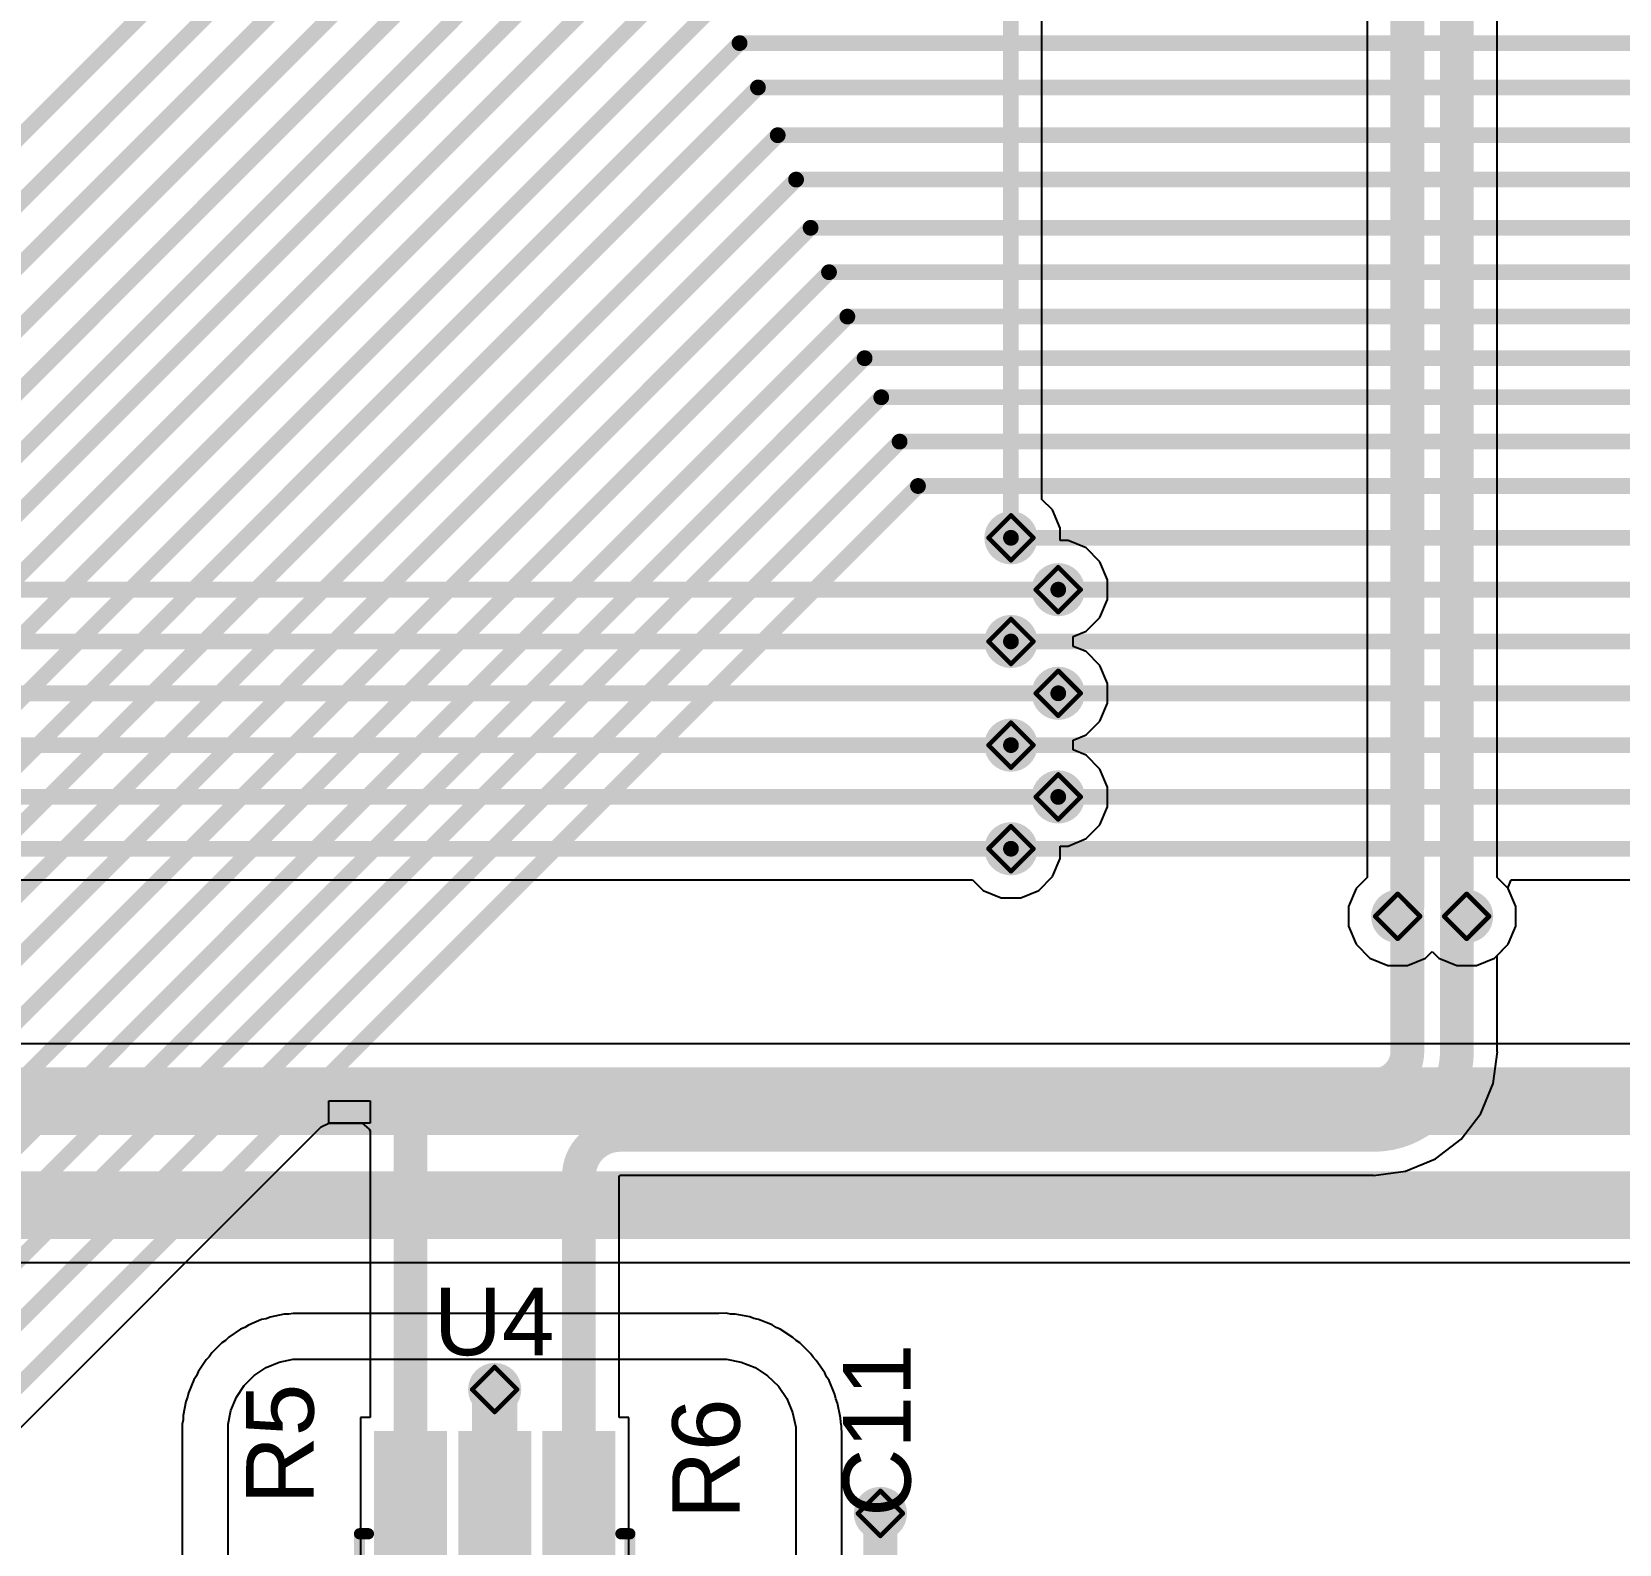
# Model space of a CAD drawing. Header units: inches. Extents: x -14 to 270, y -5 to 115.
# Drawn here: x 53.55 to 71.45, y 6.89 to 23.94 of the extents above; entities that cross this region are included whole.
import ezdxf

# ---------------------------------------------------------------- set-up
doc = ezdxf.new("R2010")
doc.units = ezdxf.units.IN
for name, color, linetype in [('Bottom Layer', 5, 'Continuous'), ('Drill Drawing', 1, 'Continuous'), ('Top Layer', 1, 'Continuous'), ('Top Overlay', 2, 'Continuous'), ('Top Paste', 8, 'Continuous'), ('Top Solder', 216, 'Continuous'), ('Via Holes', 16, 'Continuous')]:
    doc.layers.add(name, color=color, linetype=linetype)
doc.styles.add('Arial', font='', dxfattribs={"height": 0.2})
doc.styles.get('Arial').set_extended_font_data('Arial')

# ---------------------------------------------------------------- blocks, each defined once
blk = doc.blocks.new('SOT_23_6_49')
at = {"layer": 'Top Layer'}
for points in [[(-1.91999743, 1.26000002), (-0.69999733, 1.26000002), (-0.69999733, 0.64000126), (-1.91999743, 0.64000126)], [(0.70000241, 1.26000002), (1.92000251, 1.26000002), (1.92000251, 0.64000126), (0.70000241, 0.64000126)], [(-1.91999743, 0.30999938), (-0.69999733, 0.30999938), (-0.69999733, -0.30999938), (-1.91999743, -0.30999938)], [(0.70000495, 0.30999938), (1.92000505, 0.30999938), (1.92000505, -0.30999938), (0.70000495, -0.30999938)], [(-1.91999743, -0.64000126), (-0.69999733, -0.64000126), (-0.69999733, -1.26000002), (-1.91999743, -1.26000002)], [(0.70000241, -0.64000126), (1.92000251, -0.64000126), (1.92000251, -1.26000002), (0.70000241, -1.26000002)]]:
    blk.add_hatch(color=1, dxfattribs=at).paths.add_polyline_path(points)
at = {"layer": 'Top Paste'}
for points in [[(-1.91999743, 1.26000002), (-0.69999733, 1.26000002), (-0.69999733, 0.64000126), (-1.91999743, 0.64000126)], [(0.70000241, 1.26000002), (1.92000251, 1.26000002), (1.92000251, 0.64000126), (0.70000241, 0.64000126)], [(-1.91999743, 0.30999938), (-0.69999733, 0.30999938), (-0.69999733, -0.30999938), (-1.91999743, -0.30999938)], [(0.70000495, 0.30999938), (1.92000505, 0.30999938), (1.92000505, -0.30999938), (0.70000495, -0.30999938)], [(-1.91999743, -0.64000126), (-0.69999733, -0.64000126), (-0.69999733, -1.26000002), (-1.91999743, -1.26000002)], [(0.70000241, -0.64000126), (1.92000251, -0.64000126), (1.92000251, -1.26000002), (0.70000241, -1.26000002)]]:
    blk.add_hatch(color=8, dxfattribs=at).paths.add_polyline_path(points)
at = {"layer": 'Top Solder'}
for points in [[(-2.02159743, 1.36160002), (-0.59839733, 1.36160002), (-0.59839733, 0.53840126), (-2.02159743, 0.53840126)], [(0.5984024099999999, 1.36160002), (2.02160251, 1.36160002), (2.02160251, 0.53840126), (0.5984024099999999, 0.53840126)], [(-2.02159743, 0.41159938), (-0.59839733, 0.41159938), (-0.59839733, -0.41159938), (-2.02159743, -0.41159938)], [(0.5984049499999999, 0.41159938), (2.02160505, 0.41159938), (2.02160505, -0.41159938), (0.5984049499999999, -0.41159938)], [(-2.02159743, -0.53840126), (-0.59839733, -0.53840126), (-0.59839733, -1.36160002), (-2.02159743, -1.36160002)], [(0.5984024099999999, -0.53840126), (2.02160251, -0.53840126), (2.02160251, -1.36160002), (0.5984024099999999, -1.36160002)]]:
    blk.add_hatch(color=216, dxfattribs=at).paths.add_polyline_path(points)
at = {"layer": 'Top Overlay'}
for points in [[(-0.88899746, 1.524, 0.127, 0.127, 0), (-0.889, 1.4240002, 0.127, 0.127, 0)], [(-0.88899746, 1.524, 0.127, 0.127, 0), (0.8636, 1.524, 0.127, 0.127, 0)], [(0.8636, 1.524, 0.127, 0.127, 0), (0.8636, 1.4240002, 0.127, 0.127, 0)], [(-2.1844, 1.0922, 0.127, 0.127, 0), (-2.0574, 0.9652, 0.127, 0.127, 0)], [(-2.1844, 1.0922, 0.127, 0.127, 0), (-2.1844, 0.8382, 0.127, 0.127, 0)], [(-2.0574, 0.9652, 0.127, 0.127, 0), (-2.1844, 0.8382, 0.127, 0.127, 0)], [(-0.889, -1.4240002, 0.127, 0.127, 0), (-0.88899746, -1.524, 0.127, 0.127, 0)], [(0.8636, -1.4240002, 0.127, 0.127, 0), (0.8636, -1.524, 0.127, 0.127, 0)], [(-0.88899746, -1.524, 0.127, 0.127, 0), (0.8636, -1.524, 0.127, 0.127, 0)]]:
    blk.add_lwpolyline(points, format="xyseb", dxfattribs=at)
for points in [[(-0.9207499999999998, 1.4240002, 0.0635, 0.0635, 1), (-0.85725, 1.4240002, 0.0635, 0.0635, 1)], [(-0.92074746, 1.524, 0.0635, 0.0635, 1), (-0.85724746, 1.524, 0.0635, 0.0635, 1)], [(-0.92074746, 1.524, 0.0635, 0.0635, 1), (-0.85724746, 1.524, 0.0635, 0.0635, 1)], [(0.83185, 1.524, 0.0635, 0.0635, 1), (0.8953499999999999, 1.524, 0.0635, 0.0635, 1)], [(0.83185, 1.524, 0.0635, 0.0635, 1), (0.8953499999999999, 1.524, 0.0635, 0.0635, 1)], [(0.83185, 1.4240002, 0.0635, 0.0635, 1), (0.8953499999999999, 1.4240002, 0.0635, 0.0635, 1)], [(-2.21615, 1.0922, 0.0635, 0.0635, 1), (-2.15265, 1.0922, 0.0635, 0.0635, 1)], [(-2.21615, 1.0922, 0.0635, 0.0635, 1), (-2.15265, 1.0922, 0.0635, 0.0635, 1)], [(-2.21615, 0.8382, 0.0635, 0.0635, 1), (-2.15265, 0.8382, 0.0635, 0.0635, 1)], [(-2.21615, 0.8382, 0.0635, 0.0635, 1), (-2.15265, 0.8382, 0.0635, 0.0635, 1)], [(-2.08915, 0.9652, 0.0635, 0.0635, 1), (-2.02565, 0.9652, 0.0635, 0.0635, 1)], [(-2.08915, 0.9652, 0.0635, 0.0635, 1), (-2.02565, 0.9652, 0.0635, 0.0635, 1)], [(-0.9207499999999998, -1.4240002, 0.0635, 0.0635, 1), (-0.85725, -1.4240002, 0.0635, 0.0635, 1)], [(0.83185, -1.4240002, 0.0635, 0.0635, 1), (0.8953499999999999, -1.4240002, 0.0635, 0.0635, 1)], [(-0.92074746, -1.524, 0.0635, 0.0635, 1), (-0.85724746, -1.524, 0.0635, 0.0635, 1)], [(-0.92074746, -1.524, 0.0635, 0.0635, 1), (-0.85724746, -1.524, 0.0635, 0.0635, 1)], [(0.83185, -1.524, 0.0635, 0.0635, 1), (0.8953499999999999, -1.524, 0.0635, 0.0635, 1)], [(0.83185, -1.524, 0.0635, 0.0635, 1), (0.8953499999999999, -1.524, 0.0635, 0.0635, 1)]]:
    blk.add_lwpolyline(points, format="xyseb", close=True, dxfattribs=at)

msp = doc.modelspace()

# ---------------------------------------------------------------- hatches: boundary and pattern name
at = {"layer": 'Bottom Layer'}
h = msp.add_hatch(color=5, dxfattribs=at)
edge = h.paths.add_edge_path()
edge.add_arc((64.5922, 18.2372), 0.2999994, 0, 360)
h = msp.add_hatch(color=5, dxfattribs=at)
edge = h.paths.add_edge_path()
edge.add_arc((65.12559999999999, 17.653), 0.2999994, 0, 360)
h = msp.add_hatch(color=5, dxfattribs=at)
edge = h.paths.add_edge_path()
edge.add_arc((64.5922, 17.0688), 0.2999994, 0, 360)
h = msp.add_hatch(color=5, dxfattribs=at)
edge = h.paths.add_edge_path()
edge.add_arc((65.12559999999999, 16.4846), 0.2999994, 0, 360)
h = msp.add_hatch(color=5, dxfattribs=at)
edge = h.paths.add_edge_path()
edge.add_arc((64.5922, 15.9004), 0.2999994, 0, 360)
h = msp.add_hatch(color=5, dxfattribs=at)
edge = h.paths.add_edge_path()
edge.add_arc((65.12559999999999, 15.3162), 0.2999994, 0, 360)
h = msp.add_hatch(color=5, dxfattribs=at)
edge = h.paths.add_edge_path()
edge.add_arc((64.5922, 14.732), 0.2999994, 0, 360)
h = msp.add_hatch(color=5, dxfattribs=at)
edge = h.paths.add_edge_path()
edge.add_arc((68.95310314, 13.97), 0.2999994, 0, 360)
h = msp.add_hatch(color=5, dxfattribs=at)
edge = h.paths.add_edge_path()
edge.add_arc((69.73090194, 13.97), 0.2999994, 0, 360)
h = msp.add_hatch(color=5, dxfattribs=at)
edge = h.paths.add_edge_path()
edge.add_arc((58.7703295, 8.636000000000001), 0.2999994, 0, 360)
h = msp.add_hatch(color=5, dxfattribs=at)
edge = h.paths.add_edge_path()
edge.add_arc((63.11999568, 7.238999999999999), 0.2999994, 0, 360)
at = {"layer": 'Top Layer'}
h = msp.add_hatch(color=1, dxfattribs=at)
edge = h.paths.add_edge_path()
edge.add_arc((64.5922, 18.2372), 0.2999994, 0, 360)
h = msp.add_hatch(color=1, dxfattribs=at)
edge = h.paths.add_edge_path()
edge.add_arc((65.12559999999999, 17.653), 0.2999994, 0, 360)
h = msp.add_hatch(color=1, dxfattribs=at)
edge = h.paths.add_edge_path()
edge.add_arc((64.5922, 17.0688), 0.2999994, 0, 360)
h = msp.add_hatch(color=1, dxfattribs=at)
edge = h.paths.add_edge_path()
edge.add_arc((65.12559999999999, 16.4846), 0.2999994, 0, 360)
h = msp.add_hatch(color=1, dxfattribs=at)
edge = h.paths.add_edge_path()
edge.add_arc((64.5922, 15.9004), 0.2999994, 0, 360)
h = msp.add_hatch(color=1, dxfattribs=at)
edge = h.paths.add_edge_path()
edge.add_arc((65.12559999999999, 15.3162), 0.2999994, 0, 360)
h = msp.add_hatch(color=1, dxfattribs=at)
edge = h.paths.add_edge_path()
edge.add_arc((64.5922, 14.732), 0.2999994, 0, 360)
h = msp.add_hatch(color=1, dxfattribs=at)
edge = h.paths.add_edge_path()
edge.add_arc((68.95310314, 13.97), 0.2999994, 0, 360)
h = msp.add_hatch(color=1, dxfattribs=at)
edge = h.paths.add_edge_path()
edge.add_arc((69.73090194, 13.97), 0.2999994, 0, 360)
h = msp.add_hatch(color=1, dxfattribs=at)
edge = h.paths.add_edge_path()
edge.add_arc((58.7703295, 8.636000000000001), 0.2999994, 0, 360)
h = msp.add_hatch(color=1, dxfattribs=at)
edge = h.paths.add_edge_path()
edge.add_arc((63.11999568, 7.238999999999999), 0.2999994, 0, 360)
at = {"layer": 'Via Holes'}
h = msp.add_hatch(color=7, dxfattribs=at)
edge = h.paths.add_edge_path()
edge.add_arc((64.5922, 18.2372), 0.1499997, 0, 360)
h = msp.add_hatch(color=7, dxfattribs=at)
edge = h.paths.add_edge_path()
edge.add_arc((65.12559999999999, 17.653), 0.1499997, 0, 360)
h = msp.add_hatch(color=7, dxfattribs=at)
edge = h.paths.add_edge_path()
edge.add_arc((64.5922, 17.0688), 0.1499997, 0, 360)
h = msp.add_hatch(color=7, dxfattribs=at)
edge = h.paths.add_edge_path()
edge.add_arc((65.12559999999999, 16.4846), 0.1499997, 0, 360)
h = msp.add_hatch(color=7, dxfattribs=at)
edge = h.paths.add_edge_path()
edge.add_arc((64.5922, 15.9004), 0.1499997, 0, 360)
h = msp.add_hatch(color=7, dxfattribs=at)
edge = h.paths.add_edge_path()
edge.add_arc((65.12559999999999, 15.3162), 0.1499997, 0, 360)
h = msp.add_hatch(color=7, dxfattribs=at)
edge = h.paths.add_edge_path()
edge.add_arc((64.5922, 14.732), 0.1499997, 0, 360)
h = msp.add_hatch(color=7, dxfattribs=at)
edge = h.paths.add_edge_path()
edge.add_arc((68.95310314, 13.97), 0.1499997, 0, 360)
h = msp.add_hatch(color=7, dxfattribs=at)
edge = h.paths.add_edge_path()
edge.add_arc((69.73090194, 13.97), 0.1499997, 0, 360)
h = msp.add_hatch(color=7, dxfattribs=at)
edge = h.paths.add_edge_path()
edge.add_arc((58.7703295, 8.636000000000001), 0.1499997, 0, 360)
h = msp.add_hatch(color=7, dxfattribs=at)
edge = h.paths.add_edge_path()
edge.add_arc((63.11999568, 7.238999999999999), 0.1499997, 0, 360)

# ---------------------------------------------------------------- linework, layer by layer
at = {"layer": 'Bottom Layer'}
for p, q in [((64.9418183, 18.67105486), (64.9418183, 33.11481566)), ((68.60939542, 29.48143456), (68.60939542, 14.40976544)), ((70.07460966, 14.40976544), (70.07460966, 29.48143456)), ((65.0618587, 18.55101446), (64.9418183, 18.67105486)), ((65.1461994, 18.3473979), (65.0618587, 18.55101446)), ((65.1461994, 18.2069994), (65.1461994, 18.3473979)), ((65.2357979, 18.2069994), (65.1461994, 18.2069994)), ((65.43941446, 18.1226587), (65.2357979, 18.2069994)), ((65.5952587, 17.96681446), (65.43941446, 18.1226587)), ((65.6795994, 17.7631979), (65.5952587, 17.96681446)), ((65.6795994, 17.5428021), (65.6795994, 17.7631979)), ((65.5952587, 17.33918554), (65.6795994, 17.5428021)), ((65.43941446, 17.1833413), (65.5952587, 17.33918554)), ((65.29563522, 17.12378592), (65.43941446, 17.1833413)), ((65.29563522, 17.01381408), (65.29563522, 17.12378592)), ((65.43941446, 16.9542587), (65.29563522, 17.01381408)), ((65.5952587, 16.79841446), (65.43941446, 16.9542587)), ((65.6795994, 16.5947979), (65.5952587, 16.79841446)), ((65.6795994, 16.3744021), (65.6795994, 16.5947979)), ((65.5952587, 16.17078554), (65.6795994, 16.3744021)), ((65.43941446, 16.0149413), (65.5952587, 16.17078554)), ((65.29563522, 15.95538592), (65.43941446, 16.0149413)), ((65.29563522, 15.84541408), (65.29563522, 15.95538592)), ((65.43941446, 15.7858587), (65.29563522, 15.84541408)), ((65.5952587, 15.63001446), (65.43941446, 15.7858587)), ((65.6795994, 15.4263979), (65.5952587, 15.63001446)), ((65.6795994, 15.2060021), (65.6795994, 15.4263979)), ((65.5952587, 15.00238554), (65.6795994, 15.2060021)), ((65.43941446, 14.8465413), (65.5952587, 15.00238554)), ((65.1461994, 14.6218021), (65.1461994, 14.7622006)), ((65.1461994, 14.7622006), (65.2357979, 14.7622006)), ((65.2357979, 14.7622006), (65.43941446, 14.8465413)), ((65.0618587, 14.41818554), (65.1461994, 14.6218021)), ((42.97472736, 14.3823817), (64.15834514, 14.3823817)), ((64.15834514, 14.3823817), (64.27838554, 14.2623413)), ((64.90601446000001, 14.2623413), (65.0618587, 14.41818554)), ((68.60939542, 14.40976544), (68.48344443999999, 14.28381446)), ((70.20056063999999, 14.28381446), (70.07460966, 14.40976544)), ((64.27838554, 14.2623413), (64.48200209999999, 14.1780006)), ((64.48200209999999, 14.1780006), (64.7023979, 14.1780006)), ((64.7023979, 14.1780006), (64.90601446000001, 14.2623413)), ((68.48344443999999, 14.28381446), (68.39910374, 14.0801979)), ((70.28490133999999, 14.0801979), (70.20056063999999, 14.28381446)), ((68.39910374, 14.0801979), (68.39910374, 13.8598021)), ((70.28490133999999, 13.8598021), (70.28490133999999, 14.0801979)), ((68.39910374, 13.8598021), (68.48344443999999, 13.65618554)), ((70.20056063999999, 13.65618554), (70.28490133999999, 13.8598021)), ((68.48344443999999, 13.65618554), (68.63928867999999, 13.5003413)), ((70.0447164, 13.5003413), (70.20056063999999, 13.65618554)), ((68.63928867999999, 13.5003413), (68.84290524, 13.4160006)), ((69.06330104, 13.4160006), (69.26691759999999, 13.5003413)), ((69.26691759999999, 13.5003413), (69.34200254, 13.57542624)), ((69.34200254, 13.57542624), (69.41708747999999, 13.5003413)), ((69.41708747999999, 13.5003413), (69.62070403999999, 13.4160006)), ((69.84109984, 13.4160006), (70.0447164, 13.5003413)), ((68.84290524, 13.4160006), (69.06330104, 13.4160006)), ((69.62070403999999, 13.4160006), (69.84109984, 13.4160006)), ((85.69040774, 12.5333252), (42.73206084, 12.5333252)), ((44.93636428, 10.06655848), (84.24071289999999, 10.06655848)), ((56.49772545999999, 9.49427616), (56.44769253999999, 9.48432444)), ((56.57776593999999, 9.49427616), (56.49772545999999, 9.49427616)), ((56.57777863999999, 9.4942787), (56.57776593999999, 9.49427616)), ((61.2982518, 9.49427362), (56.57777863999999, 9.4942787)), ((61.38003726, 9.495073719999999), (61.2982518, 9.49427362)), ((61.43016669999999, 9.485612219999998), (61.38003726, 9.495073719999999)), ((55.90502916, 9.314482259999998), (55.77190776, 9.225534)), ((55.95215378, 9.334002159999999), (55.90502916, 9.314482259999998)), ((55.99456924, 9.36234348), (55.95215378, 9.334002159999999)), ((56.1424836, 9.42361336), (55.99456924, 9.36234348)), ((56.19251652, 9.43356508), (56.1424836, 9.42361336)), ((56.2396513, 9.453090060000001), (56.19251652, 9.43356508)), ((56.39667663999999, 9.48432444), (56.2396513, 9.453090060000001)), ((56.44769253999999, 9.48432444), (56.39667663999999, 9.48432444)), ((61.48117498, 9.48611006), (61.43016669999999, 9.485612219999998)), ((61.64700903999999, 9.4548071), (61.48117498, 9.48611006)), ((61.69432923999999, 9.43574694), (61.64700903999999, 9.4548071)), ((61.74446122000001, 9.426282899999999), (61.69432923999999, 9.43574694)), ((61.90100142, 9.3632274), (61.74446122000001, 9.426282899999999)), ((61.94369628, 9.3353001), (61.90100142, 9.3632274)), ((61.99101393999999, 9.31623994), (61.94369628, 9.3353001)), ((62.13224556, 9.22385506), (61.99101393999999, 9.31623994)), ((55.69341668000001, 9.161117059999999), (55.58020887999999, 9.0479118)), ((55.73583214, 9.18945838), (55.69341668000001, 9.161117059999999)), ((55.77190776, 9.225534), (55.73583214, 9.18945838)), ((62.16866407999999, 9.18814012), (62.13224556, 9.22385506)), ((62.2113564, 9.16021536), (62.16866407999999, 9.18814012)), ((62.33184892, 9.042054559999999), (62.2113564, 9.16021536)), ((55.51579448, 8.96942072), (55.42684621999999, 8.83629932)), ((55.55186501999999, 9.0054938), (55.51579448, 8.96942072)), ((55.58020887999999, 9.0479118), (55.55186501999999, 9.0054938)), ((56.34070012, 8.94509006), (56.49772545999999, 8.976324439999999)), ((56.49772545999999, 8.976324439999999), (56.57777863999999, 8.976324439999999)), ((56.57777863999999, 8.976324439999999), (56.57777863999999, 8.97632698)), ((56.57777863999999, 8.97632698), (61.30072321999999, 8.9763219)), ((61.30072321999999, 8.9763219), (61.38510202, 8.9771474)), ((61.38510202, 8.9771474), (61.55093607999999, 8.945844439999998)), ((62.36059917999999, 8.99992358), (62.33184892, 9.042054559999999)), ((62.39703294, 8.96419594), (62.36059917999999, 8.99992358)), ((62.49215848, 8.8247982), (62.39703294, 8.96419594)), ((55.40732632, 8.7891747), (55.37898499999999, 8.74675924)), ((55.42684621999999, 8.83629932), (55.40732632, 8.7891747)), ((55.94645656, 8.681664119999999), (56.05966436, 8.794871919999999)), ((56.05966436, 8.794871919999999), (56.19278575999999, 8.883820179999999)), ((56.19278575999999, 8.883820179999999), (56.34070012, 8.94509006)), ((61.55093607999999, 8.945844439999998), (61.70747627999999, 8.88278894)), ((61.70747627999999, 8.88278894), (61.84870789999999, 8.79040406)), ((61.84870789999999, 8.79040406), (61.96920296, 8.672243259999998)), ((62.51214066, 8.777856459999999), (62.49215848, 8.8247982)), ((62.54089346, 8.73572294), (62.51214066, 8.777856459999999)), ((55.31771512, 8.59884488), (55.30776085999999, 8.5488018)), ((55.37898499999999, 8.74675924), (55.31771512, 8.59884488)), ((55.85750829999999, 8.548542719999999), (55.94645656, 8.681664119999999)), ((61.96920296, 8.672243259999998), (62.0643285, 8.532845519999999)), ((62.60699696, 8.58044004), (62.54089346, 8.73572294)), ((55.28823842, 8.50166702), (55.25700658, 8.34464168)), ((55.30776085999999, 8.5488018), (55.28823842, 8.50166702)), ((55.79623842, 8.40062836), (55.85750829999999, 8.548542719999999)), ((62.0643285, 8.532845519999999), (62.13043199999999, 8.37756516)), ((62.61743635999999, 8.53051634), (62.60699696, 8.58044004)), ((62.63741853999999, 8.48357714), (62.61743635999999, 8.53051634)), ((62.67196, 8.318388239999999), (62.63741853999999, 8.48357714)), ((55.24705486, 8.243603019999998), (55.24705231999999, 5.18928096)), ((55.25700658, 8.29363848), (55.24705486, 8.243603019999998)), ((55.25700658, 8.34464168), (55.25700658, 8.29363848)), ((55.76500657999999, 8.243603019999998), (55.79623842, 8.40062836)), ((55.76500657999999, 8.16355238), (55.76500657999999, 8.243603019999998)), ((62.13043199999999, 8.37756516), (62.16497346, 8.21237626)), ((62.67246038, 8.26736726), (62.67196, 8.318388239999999)), ((62.68289977999999, 8.21742832), (62.67246038, 8.26736726)), ((55.76500403999999, 5.18928096), (55.76500657999999, 8.16355238)), ((62.16497346, 8.21237626), (62.16579641999999, 8.12799746)), ((62.16579641999999, 8.12799746), (62.16580149999999, 8.128)), ((62.16580149999999, 8.128), (62.16579896, 2.0120356)), ((62.68372274, 8.13304698), (62.68289977999999, 8.21742832)), ((62.68324776, 8.13053746), (62.68372274, 8.13304698)), ((62.68375322, 8.128), (62.68324776, 8.13053746)), ((62.68375068, 2.0120356), (62.68375322, 8.128))]:
    msp.add_line(p, q, dxfattribs=at)
for points in [[(64.5922, 18.2372, 0.1778, 0.1778, 0), (64.5922, 33.11481566, 0.1778, 0.1778, 0)], [(69.06260254, 14.0794994, 0.3809999999999999, 0.3809999999999999, 0), (69.06260254, 29.8117006, 0.3809999999999999, 0.3809999999999999, 0)], [(69.62140253999999, 14.0794994, 0.3809999999999999, 0.3809999999999999, 0), (69.62140253999999, 29.8117006, 0.3809999999999999, 0.3809999999999999, 0)], [(50.16560452, 17.653, 0.1778, 0.1778, 0), (65.12559999999999, 17.653, 0.1778, 0.1778, 0)], [(49.30681274, 17.0688, 0.1778, 0.1778, 0), (64.5922, 17.0688, 0.1778, 0.1778, 0)], [(45.91742658, 16.4846, 0.1778, 0.1778, 0), (65.12559999999999, 16.4846, 0.1778, 0.1778, 0)], [(45.17036432, 15.9004, 0.1778, 0.1778, 0), (64.5922, 15.9004, 0.1778, 0.1778, 0)], [(44.60428468, 15.3162, 0.1778, 0.1778, 0), (65.12559999999999, 15.3162, 0.1778, 0.1778, 0)], [(42.97472736, 14.732, 0.1778, 0.1778, 0), (64.5922, 14.732, 0.1778, 0.1778, 0)], [(42.73206084, 11.88588428, 0.7619999999999999, 0.7619999999999999, 0), (85.69040774, 11.88588428, 0.7619999999999999, 0.7619999999999999, 0)], [(44.9988559, 10.7139994, 0.7619999999999999, 0.7619999999999999, 0), (84.88815382, 10.7139994, 0.7619999999999999, 0.7619999999999999, 0)]]:
    msp.add_lwpolyline(points, format="xyseb", dxfattribs=at)
for points in [[(64.54775, 18.2372, 0.08889999999999999, 0.08889999999999999, 1), (64.63665, 18.2372, 0.08889999999999999, 0.08889999999999999, 1)], [(65.08115, 17.653, 0.08889999999999999, 0.08889999999999999, 1), (65.17004999999999, 17.653, 0.08889999999999999, 0.08889999999999999, 1)], [(64.54775, 17.0688, 0.08889999999999999, 0.08889999999999999, 1), (64.63665, 17.0688, 0.08889999999999999, 0.08889999999999999, 1)], [(65.08115, 16.4846, 0.08889999999999999, 0.08889999999999999, 1), (65.17004999999999, 16.4846, 0.08889999999999999, 0.08889999999999999, 1)], [(64.54775, 15.9004, 0.08889999999999999, 0.08889999999999999, 1), (64.63665, 15.9004, 0.08889999999999999, 0.08889999999999999, 1)], [(65.08115, 15.3162, 0.08889999999999999, 0.08889999999999999, 1), (65.17004999999999, 15.3162, 0.08889999999999999, 0.08889999999999999, 1)], [(64.54775, 14.732, 0.08889999999999999, 0.08889999999999999, 1), (64.63665, 14.732, 0.08889999999999999, 0.08889999999999999, 1)], [(68.96735254, 14.0794994, 0.1905, 0.1905, 1), (69.15785254, 14.0794994, 0.1905, 0.1905, 1)], [(69.52615253999998, 14.0794994, 0.1905, 0.1905, 1), (69.71665254, 14.0794994, 0.1905, 0.1905, 1)]]:
    msp.add_lwpolyline(points, format="xyseb", close=True, dxfattribs=at)
at = {"layer": 'Drill Drawing'}
for points in [[(64.3382, 18.2372, 0.0508, 0.0508, 0), (64.5922, 18.4912, 0.0508, 0.0508, 0)], [(64.5922, 18.4912, 0.0508, 0.0508, 0), (64.8462, 18.2372, 0.0508, 0.0508, 0)], [(64.3382, 18.2372, 0.0508, 0.0508, 0), (64.5922, 17.9832, 0.0508, 0.0508, 0)], [(64.5922, 17.9832, 0.0508, 0.0508, 0), (64.8462, 18.2372, 0.0508, 0.0508, 0)], [(64.87159999999999, 17.653, 0.0508, 0.0508, 0), (65.12559999999999, 17.907, 0.0508, 0.0508, 0)], [(65.12559999999999, 17.907, 0.0508, 0.0508, 0), (65.3796, 17.653, 0.0508, 0.0508, 0)], [(64.87159999999999, 17.653, 0.0508, 0.0508, 0), (65.12559999999999, 17.399, 0.0508, 0.0508, 0)], [(65.12559999999999, 17.399, 0.0508, 0.0508, 0), (65.3796, 17.653, 0.0508, 0.0508, 0)], [(64.3382, 17.0688, 0.0508, 0.0508, 0), (64.5922, 17.3228, 0.0508, 0.0508, 0)], [(64.5922, 17.3228, 0.0508, 0.0508, 0), (64.8462, 17.0688, 0.0508, 0.0508, 0)], [(64.3382, 17.0688, 0.0508, 0.0508, 0), (64.5922, 16.8148, 0.0508, 0.0508, 0)], [(64.5922, 16.8148, 0.0508, 0.0508, 0), (64.8462, 17.0688, 0.0508, 0.0508, 0)], [(64.87159999999999, 16.4846, 0.0508, 0.0508, 0), (65.12559999999999, 16.7386, 0.0508, 0.0508, 0)], [(65.12559999999999, 16.7386, 0.0508, 0.0508, 0), (65.3796, 16.4846, 0.0508, 0.0508, 0)], [(64.87159999999999, 16.4846, 0.0508, 0.0508, 0), (65.12559999999999, 16.2306, 0.0508, 0.0508, 0)], [(65.12559999999999, 16.2306, 0.0508, 0.0508, 0), (65.3796, 16.4846, 0.0508, 0.0508, 0)], [(64.3382, 15.9004, 0.0508, 0.0508, 0), (64.5922, 16.1544, 0.0508, 0.0508, 0)], [(64.5922, 16.1544, 0.0508, 0.0508, 0), (64.8462, 15.9004, 0.0508, 0.0508, 0)], [(64.3382, 15.9004, 0.0508, 0.0508, 0), (64.5922, 15.6464, 0.0508, 0.0508, 0)], [(64.5922, 15.6464, 0.0508, 0.0508, 0), (64.8462, 15.9004, 0.0508, 0.0508, 0)], [(64.87159999999999, 15.3162, 0.0508, 0.0508, 0), (65.12559999999999, 15.5702, 0.0508, 0.0508, 0)], [(65.12559999999999, 15.5702, 0.0508, 0.0508, 0), (65.3796, 15.3162, 0.0508, 0.0508, 0)], [(64.87159999999999, 15.3162, 0.0508, 0.0508, 0), (65.12559999999999, 15.0622, 0.0508, 0.0508, 0)], [(65.12559999999999, 15.0622, 0.0508, 0.0508, 0), (65.3796, 15.3162, 0.0508, 0.0508, 0)], [(64.3382, 14.732, 0.0508, 0.0508, 0), (64.5922, 14.986, 0.0508, 0.0508, 0)], [(64.5922, 14.986, 0.0508, 0.0508, 0), (64.8462, 14.732, 0.0508, 0.0508, 0)], [(64.3382, 14.732, 0.0508, 0.0508, 0), (64.5922, 14.478, 0.0508, 0.0508, 0)], [(64.5922, 14.478, 0.0508, 0.0508, 0), (64.8462, 14.732, 0.0508, 0.0508, 0)], [(68.69910313999999, 13.97, 0.0508, 0.0508, 0), (68.95310314, 14.224, 0.0508, 0.0508, 0)], [(68.95310314, 14.224, 0.0508, 0.0508, 0), (69.20710314, 13.97, 0.0508, 0.0508, 0)], [(69.47690194, 13.97, 0.0508, 0.0508, 0), (69.73090194, 14.224, 0.0508, 0.0508, 0)], [(69.73090194, 14.224, 0.0508, 0.0508, 0), (69.98490194, 13.97, 0.0508, 0.0508, 0)], [(68.69910313999999, 13.97, 0.0508, 0.0508, 0), (68.95310314, 13.716, 0.0508, 0.0508, 0)], [(68.95310314, 13.716, 0.0508, 0.0508, 0), (69.20710314, 13.97, 0.0508, 0.0508, 0)], [(69.47690194, 13.97, 0.0508, 0.0508, 0), (69.73090194, 13.716, 0.0508, 0.0508, 0)], [(69.73090194, 13.716, 0.0508, 0.0508, 0), (69.98490194, 13.97, 0.0508, 0.0508, 0)], [(58.5163295, 8.636000000000001, 0.0508, 0.0508, 0), (58.7703295, 8.889999999999999, 0.0508, 0.0508, 0)], [(58.7703295, 8.889999999999999, 0.0508, 0.0508, 0), (59.0243295, 8.636000000000001, 0.0508, 0.0508, 0)], [(58.5163295, 8.636000000000001, 0.0508, 0.0508, 0), (58.7703295, 8.382, 0.0508, 0.0508, 0)], [(58.7703295, 8.382, 0.0508, 0.0508, 0), (59.0243295, 8.636000000000001, 0.0508, 0.0508, 0)], [(62.86599567999999, 7.238999999999999, 0.0508, 0.0508, 0), (63.11999568, 7.492999999999999, 0.0508, 0.0508, 0)], [(63.11999568, 7.492999999999999, 0.0508, 0.0508, 0), (63.37399567999999, 7.238999999999999, 0.0508, 0.0508, 0)], [(62.86599567999999, 7.238999999999999, 0.0508, 0.0508, 0), (63.11999568, 6.985, 0.0508, 0.0508, 0)], [(63.11999568, 6.985, 0.0508, 0.0508, 0), (63.37399567999999, 7.238999999999999, 0.0508, 0.0508, 0)]]:
    msp.add_lwpolyline(points, format="xyseb", dxfattribs=at)
for points in [[(64.5795, 18.4912, 0.0254, 0.0254, 1), (64.60489999999999, 18.4912, 0.0254, 0.0254, 1)], [(64.5795, 18.4912, 0.0254, 0.0254, 1), (64.60489999999999, 18.4912, 0.0254, 0.0254, 1)], [(64.3255, 18.2372, 0.0254, 0.0254, 1), (64.3509, 18.2372, 0.0254, 0.0254, 1)], [(64.3255, 18.2372, 0.0254, 0.0254, 1), (64.3509, 18.2372, 0.0254, 0.0254, 1)], [(64.8335, 18.2372, 0.0254, 0.0254, 1), (64.8589, 18.2372, 0.0254, 0.0254, 1)], [(64.8335, 18.2372, 0.0254, 0.0254, 1), (64.8589, 18.2372, 0.0254, 0.0254, 1)], [(64.5795, 17.9832, 0.0254, 0.0254, 1), (64.60489999999999, 17.9832, 0.0254, 0.0254, 1)], [(64.5795, 17.9832, 0.0254, 0.0254, 1), (64.60489999999999, 17.9832, 0.0254, 0.0254, 1)], [(65.1129, 17.907, 0.0254, 0.0254, 1), (65.13829999999999, 17.907, 0.0254, 0.0254, 1)], [(65.1129, 17.907, 0.0254, 0.0254, 1), (65.13829999999999, 17.907, 0.0254, 0.0254, 1)], [(64.8589, 17.653, 0.0254, 0.0254, 1), (64.8843, 17.653, 0.0254, 0.0254, 1)], [(64.8589, 17.653, 0.0254, 0.0254, 1), (64.8843, 17.653, 0.0254, 0.0254, 1)], [(65.3669, 17.653, 0.0254, 0.0254, 1), (65.39229999999999, 17.653, 0.0254, 0.0254, 1)], [(65.3669, 17.653, 0.0254, 0.0254, 1), (65.39229999999999, 17.653, 0.0254, 0.0254, 1)], [(65.1129, 17.399, 0.0254, 0.0254, 1), (65.13829999999999, 17.399, 0.0254, 0.0254, 1)], [(65.1129, 17.399, 0.0254, 0.0254, 1), (65.13829999999999, 17.399, 0.0254, 0.0254, 1)], [(64.5795, 17.3228, 0.0254, 0.0254, 1), (64.60489999999999, 17.3228, 0.0254, 0.0254, 1)], [(64.5795, 17.3228, 0.0254, 0.0254, 1), (64.60489999999999, 17.3228, 0.0254, 0.0254, 1)], [(64.3255, 17.0688, 0.0254, 0.0254, 1), (64.3509, 17.0688, 0.0254, 0.0254, 1)], [(64.3255, 17.0688, 0.0254, 0.0254, 1), (64.3509, 17.0688, 0.0254, 0.0254, 1)], [(64.8335, 17.0688, 0.0254, 0.0254, 1), (64.8589, 17.0688, 0.0254, 0.0254, 1)], [(64.8335, 17.0688, 0.0254, 0.0254, 1), (64.8589, 17.0688, 0.0254, 0.0254, 1)], [(64.5795, 16.8148, 0.0254, 0.0254, 1), (64.60489999999999, 16.8148, 0.0254, 0.0254, 1)], [(64.5795, 16.8148, 0.0254, 0.0254, 1), (64.60489999999999, 16.8148, 0.0254, 0.0254, 1)], [(65.1129, 16.7386, 0.0254, 0.0254, 1), (65.13829999999999, 16.7386, 0.0254, 0.0254, 1)], [(65.1129, 16.7386, 0.0254, 0.0254, 1), (65.13829999999999, 16.7386, 0.0254, 0.0254, 1)], [(64.8589, 16.4846, 0.0254, 0.0254, 1), (64.8843, 16.4846, 0.0254, 0.0254, 1)], [(64.8589, 16.4846, 0.0254, 0.0254, 1), (64.8843, 16.4846, 0.0254, 0.0254, 1)], [(65.3669, 16.4846, 0.0254, 0.0254, 1), (65.39229999999999, 16.4846, 0.0254, 0.0254, 1)], [(65.3669, 16.4846, 0.0254, 0.0254, 1), (65.39229999999999, 16.4846, 0.0254, 0.0254, 1)], [(64.5795, 16.1544, 0.0254, 0.0254, 1), (64.60489999999999, 16.1544, 0.0254, 0.0254, 1)], [(64.5795, 16.1544, 0.0254, 0.0254, 1), (64.60489999999999, 16.1544, 0.0254, 0.0254, 1)], [(65.1129, 16.2306, 0.0254, 0.0254, 1), (65.13829999999999, 16.2306, 0.0254, 0.0254, 1)], [(65.1129, 16.2306, 0.0254, 0.0254, 1), (65.13829999999999, 16.2306, 0.0254, 0.0254, 1)], [(64.3255, 15.9004, 0.0254, 0.0254, 1), (64.3509, 15.9004, 0.0254, 0.0254, 1)], [(64.3255, 15.9004, 0.0254, 0.0254, 1), (64.3509, 15.9004, 0.0254, 0.0254, 1)], [(64.8335, 15.9004, 0.0254, 0.0254, 1), (64.8589, 15.9004, 0.0254, 0.0254, 1)], [(64.8335, 15.9004, 0.0254, 0.0254, 1), (64.8589, 15.9004, 0.0254, 0.0254, 1)], [(64.5795, 15.6464, 0.0254, 0.0254, 1), (64.60489999999999, 15.6464, 0.0254, 0.0254, 1)], [(64.5795, 15.6464, 0.0254, 0.0254, 1), (64.60489999999999, 15.6464, 0.0254, 0.0254, 1)], [(65.1129, 15.5702, 0.0254, 0.0254, 1), (65.13829999999999, 15.5702, 0.0254, 0.0254, 1)], [(65.1129, 15.5702, 0.0254, 0.0254, 1), (65.13829999999999, 15.5702, 0.0254, 0.0254, 1)], [(64.8589, 15.3162, 0.0254, 0.0254, 1), (64.8843, 15.3162, 0.0254, 0.0254, 1)], [(64.8589, 15.3162, 0.0254, 0.0254, 1), (64.8843, 15.3162, 0.0254, 0.0254, 1)], [(65.3669, 15.3162, 0.0254, 0.0254, 1), (65.39229999999999, 15.3162, 0.0254, 0.0254, 1)], [(65.3669, 15.3162, 0.0254, 0.0254, 1), (65.39229999999999, 15.3162, 0.0254, 0.0254, 1)], [(65.1129, 15.0622, 0.0254, 0.0254, 1), (65.13829999999999, 15.0622, 0.0254, 0.0254, 1)], [(65.1129, 15.0622, 0.0254, 0.0254, 1), (65.13829999999999, 15.0622, 0.0254, 0.0254, 1)], [(64.5795, 14.986, 0.0254, 0.0254, 1), (64.60489999999999, 14.986, 0.0254, 0.0254, 1)], [(64.5795, 14.986, 0.0254, 0.0254, 1), (64.60489999999999, 14.986, 0.0254, 0.0254, 1)], [(64.3255, 14.732, 0.0254, 0.0254, 1), (64.3509, 14.732, 0.0254, 0.0254, 1)], [(64.3255, 14.732, 0.0254, 0.0254, 1), (64.3509, 14.732, 0.0254, 0.0254, 1)], [(64.8335, 14.732, 0.0254, 0.0254, 1), (64.8589, 14.732, 0.0254, 0.0254, 1)], [(64.8335, 14.732, 0.0254, 0.0254, 1), (64.8589, 14.732, 0.0254, 0.0254, 1)], [(64.5795, 14.478, 0.0254, 0.0254, 1), (64.60489999999999, 14.478, 0.0254, 0.0254, 1)], [(64.5795, 14.478, 0.0254, 0.0254, 1), (64.60489999999999, 14.478, 0.0254, 0.0254, 1)], [(68.94040314, 14.224, 0.0254, 0.0254, 1), (68.96580313999999, 14.224, 0.0254, 0.0254, 1)], [(68.94040314, 14.224, 0.0254, 0.0254, 1), (68.96580313999999, 14.224, 0.0254, 0.0254, 1)], [(69.71820194, 14.224, 0.0254, 0.0254, 1), (69.74360193999999, 14.224, 0.0254, 0.0254, 1)], [(69.71820194, 14.224, 0.0254, 0.0254, 1), (69.74360193999999, 14.224, 0.0254, 0.0254, 1)], [(68.68640314, 13.97, 0.0254, 0.0254, 1), (68.71180314, 13.97, 0.0254, 0.0254, 1)], [(68.68640314, 13.97, 0.0254, 0.0254, 1), (68.71180314, 13.97, 0.0254, 0.0254, 1)], [(69.19440313999999, 13.97, 0.0254, 0.0254, 1), (69.21980314, 13.97, 0.0254, 0.0254, 1)], [(69.19440313999999, 13.97, 0.0254, 0.0254, 1), (69.21980314, 13.97, 0.0254, 0.0254, 1)], [(69.46420194, 13.97, 0.0254, 0.0254, 1), (69.48960193999999, 13.97, 0.0254, 0.0254, 1)], [(69.46420194, 13.97, 0.0254, 0.0254, 1), (69.48960193999999, 13.97, 0.0254, 0.0254, 1)], [(69.97220193999999, 13.97, 0.0254, 0.0254, 1), (69.99760194, 13.97, 0.0254, 0.0254, 1)], [(69.97220193999999, 13.97, 0.0254, 0.0254, 1), (69.99760194, 13.97, 0.0254, 0.0254, 1)], [(68.94040314, 13.716, 0.0254, 0.0254, 1), (68.96580313999999, 13.716, 0.0254, 0.0254, 1)], [(68.94040314, 13.716, 0.0254, 0.0254, 1), (68.96580313999999, 13.716, 0.0254, 0.0254, 1)], [(69.71820194, 13.716, 0.0254, 0.0254, 1), (69.74360193999999, 13.716, 0.0254, 0.0254, 1)], [(69.71820194, 13.716, 0.0254, 0.0254, 1), (69.74360193999999, 13.716, 0.0254, 0.0254, 1)], [(58.7576295, 8.889999999999999, 0.0254, 0.0254, 1), (58.7830295, 8.889999999999999, 0.0254, 0.0254, 1)], [(58.7576295, 8.889999999999999, 0.0254, 0.0254, 1), (58.7830295, 8.889999999999999, 0.0254, 0.0254, 1)], [(58.5036295, 8.636000000000001, 0.0254, 0.0254, 1), (58.52902949999999, 8.636000000000001, 0.0254, 0.0254, 1)], [(58.5036295, 8.636000000000001, 0.0254, 0.0254, 1), (58.52902949999999, 8.636000000000001, 0.0254, 0.0254, 1)], [(59.0116295, 8.636000000000001, 0.0254, 0.0254, 1), (59.0370295, 8.636000000000001, 0.0254, 0.0254, 1)], [(59.0116295, 8.636000000000001, 0.0254, 0.0254, 1), (59.0370295, 8.636000000000001, 0.0254, 0.0254, 1)], [(58.7576295, 8.382, 0.0254, 0.0254, 1), (58.7830295, 8.382, 0.0254, 0.0254, 1)], [(58.7576295, 8.382, 0.0254, 0.0254, 1), (58.7830295, 8.382, 0.0254, 0.0254, 1)], [(63.10729567999999, 7.492999999999999, 0.0254, 0.0254, 1), (63.13269567999999, 7.492999999999999, 0.0254, 0.0254, 1)], [(63.10729567999999, 7.492999999999999, 0.0254, 0.0254, 1), (63.13269567999999, 7.492999999999999, 0.0254, 0.0254, 1)], [(62.85329568, 7.238999999999999, 0.0254, 0.0254, 1), (62.87869568, 7.238999999999999, 0.0254, 0.0254, 1)], [(62.85329568, 7.238999999999999, 0.0254, 0.0254, 1), (62.87869568, 7.238999999999999, 0.0254, 0.0254, 1)], [(63.36129568, 7.238999999999999, 0.0254, 0.0254, 1), (63.38669568, 7.238999999999999, 0.0254, 0.0254, 1)], [(63.36129568, 7.238999999999999, 0.0254, 0.0254, 1), (63.38669568, 7.238999999999999, 0.0254, 0.0254, 1)], [(63.10729567999999, 6.985, 0.0254, 0.0254, 1), (63.13269567999999, 6.985, 0.0254, 0.0254, 1)], [(63.10729567999999, 6.985, 0.0254, 0.0254, 1), (63.13269567999999, 6.985, 0.0254, 0.0254, 1)]]:
    msp.add_lwpolyline(points, format="xyseb", close=True, dxfattribs=at)
at = {"layer": 'Top Layer'}
for p, q in [((70.19586164, 14.28851346), (70.23474142, 14.3823817)), ((70.23474142, 14.3823817), (73.48570011999999, 14.3823817)), ((70.20056063999999, 14.28381446), (70.19586164, 14.28851346)), ((70.28490133999999, 14.0801979), (70.20056063999999, 14.28381446)), ((70.28490133999999, 13.8598021), (70.28490133999999, 14.0801979)), ((70.20056063999999, 13.65618554), (70.28490133999999, 13.8598021)), ((70.07460712, 13.53023202), (70.20056063999999, 13.65618554)), ((70.07460712, 12.44490526), (70.07460712, 13.53023202)), ((70.03027141999999, 12.08462404), (70.07763226, 12.44435408)), ((70.07460966, 12.4448951), (70.07460712, 12.44490526)), ((70.07505162, 12.44435916), (70.07460966, 12.4448951)), ((70.07763226, 12.44435408), (70.07505162, 12.44435916)), ((69.89078732, 11.74787592), (70.03027141999999, 12.08462404)), ((56.90018084, 11.63783042), (56.90018084, 11.89183042)), ((56.90018084, 11.89183042), (57.36712174, 11.89183042)), ((57.36712174, 11.89183042), (57.36712174, 11.63783042)), ((56.81420692, 11.59725138), (56.90018337999999, 11.63782534)), ((57.36712174, 11.63783042), (56.90018084, 11.63783042)), ((56.90018337999999, 11.63782788), (56.90018592, 11.63783042)), ((56.90018337999999, 11.63782534), (56.90018337999999, 11.63782788)), ((56.90018592, 11.63783042), (57.2765174, 11.63783042)), ((57.2765174, 11.63783042), (57.35493227999999, 11.56925296)), ((69.668898, 11.45870454), (69.89078732, 11.74787592)), ((52.51783501999999, 7.300879479999999), (56.81420692, 11.59725138)), ((57.35493227999999, 11.56925296), (57.36712174, 11.5509675)), ((57.36712174, 11.5509675), (57.36712174, 8.32012306)), ((69.37972662, 11.23681522), (69.668898, 11.45870454)), ((69.04297849999999, 11.09733112), (69.37972662, 11.23681522)), ((60.17353725999999, 8.32012306), (60.17353725999999, 11.04173306)), ((60.17353725999999, 11.04173306), (60.1769307, 11.04173306)), ((60.1769307, 11.04173306), (60.17923448, 11.04729566)), ((60.17923448, 11.04729566), (60.18479708, 11.04959944)), ((60.18479708, 11.04959944), (60.18479708, 11.05299288)), ((60.18479708, 11.05299288), (68.68160254, 11.05299288)), ((68.68160254, 11.04975438), (69.04297849999999, 11.09733112)), ((68.68160254, 11.05299288), (68.68160254, 11.04975438)), ((57.36712174, 8.32012306), (57.25632948, 8.32012306)), ((57.25632948, 8.32012306), (57.25632948, 6.5921255)), ((60.28432951999999, 8.32012306), (60.17353725999999, 8.32012306)), ((60.28432951999999, 6.5921255), (60.28432951999999, 8.32012306))]:
    msp.add_line(p, q, dxfattribs=at)
for points in [[(51.93458244, 21.27678244, 0.1778, 0.1778, 0), (59.61541036, 28.95761036, 0.1778, 0.1778, 0)], [(48.36512298, 16.96431964, 0.1778, 0.1778, 0), (59.77823706, 28.37743372, 0.1778, 0.1778, 0)], [(48.57133034, 16.46647964, 0.1778, 0.1778, 0), (59.88811745999999, 27.78326676, 0.1778, 0.1778, 0)], [(48.77859942, 15.96609964, 0.1778, 0.1778, 0), (60.09538146, 27.28288168, 0.1778, 0.1778, 0)], [(48.98586341999999, 15.46571964, 0.1778, 0.1778, 0), (60.30264546, 26.78250168, 0.1778, 0.1778, 0)], [(49.19312742, 14.96533964, 0.1778, 0.1778, 0), (60.50990946, 26.28212168, 0.1778, 0.1778, 0)], [(49.3868075, 14.49775104, 0.1778, 0.1778, 0), (60.70359207999999, 25.81453562, 0.1778, 0.1778, 0)], [(49.59354318, 13.99864104, 0.1778, 0.1778, 0), (60.91032775999999, 25.31542562, 0.1778, 0.1778, 0)], [(49.80080717999999, 13.49826104, 0.1778, 0.1778, 0), (61.11759429999999, 24.81504816, 0.1778, 0.1778, 0)], [(50.00807372, 12.9978785, 0.1778, 0.1778, 0), (61.3248583, 24.31466308, 0.1778, 0.1778, 0)], [(50.21533771999999, 12.4974985, 0.1778, 0.1778, 0), (61.5321223, 23.81428308, 0.1778, 0.1778, 0)], [(61.5321223, 23.81428308, 0.1778, 0.1778, 0), (84.85048308, 23.81428308, 0.1778, 0.1778, 0)], [(50.42260172, 11.9971185, 0.1778, 0.1778, 0), (61.73938629999999, 23.31390308, 0.1778, 0.1778, 0)], [(61.73938629999999, 23.31390308, 0.1778, 0.1778, 0), (86.10821996, 23.31390308, 0.1778, 0.1778, 0)], [(50.64533432, 11.45939542, 0.1778, 0.1778, 0), (61.96211889999999, 22.77618, 0.1778, 0.1778, 0)], [(61.96211889999999, 22.77618, 0.1778, 0.1778, 0), (87.33759011999999, 22.77618, 0.1778, 0.1778, 0)], [(50.85259831999999, 10.95901542, 0.1778, 0.1778, 0), (62.1693829, 22.2758, 0.1778, 0.1778, 0)], [(62.1693829, 22.2758, 0.1778, 0.1778, 0), (88.63170233999999, 22.2758, 0.1778, 0.1778, 0)], [(51.05986231999999, 10.45863542, 0.1778, 0.1778, 0), (62.33316464, 21.73193774, 0.1778, 0.1778, 0)], [(62.33316464, 21.73193774, 0.1778, 0.1778, 0), (89.33328589999999, 21.73193774, 0.1778, 0.1778, 0)], [(51.26712632, 9.958255419999999, 0.1778, 0.1778, 0), (62.54042863999999, 21.23155774, 0.1778, 0.1778, 0)], [(62.54042863999999, 21.23155774, 0.1778, 0.1778, 0), (89.96005629999999, 21.23155774, 0.1778, 0.1778, 0)], [(51.47439031999999, 9.457875419999999, 0.1778, 0.1778, 0), (62.74769264, 20.73117774, 0.1778, 0.1778, 0)], [(62.74769264, 20.73117774, 0.1778, 0.1778, 0), (90.55031674, 20.73117774, 0.1778, 0.1778, 0)], [(51.66863682, 8.98892792, 0.1778, 0.1778, 0), (62.94193914, 20.26223024, 0.1778, 0.1778, 0)], [(62.94193914, 20.26223024, 0.1778, 0.1778, 0), (91.3995886, 20.26223024, 0.1778, 0.1778, 0)], [(51.85608882, 8.54885768, 0.1778, 0.1778, 0), (63.12939114, 19.82216, 0.1778, 0.1778, 0)], [(63.12939114, 19.82216, 0.1778, 0.1778, 0), (91.98435755999999, 19.82216, 0.1778, 0.1778, 0)], [(52.06335282, 8.04847768, 0.1778, 0.1778, 0), (63.33665514, 19.32178, 0.1778, 0.1778, 0)], [(63.33665514, 19.32178, 0.1778, 0.1778, 0), (92.66681999999999, 19.32178, 0.1778, 0.1778, 0)], [(52.27061682, 7.54809768, 0.1778, 0.1778, 0), (63.54391913999999, 18.8214, 0.1778, 0.1778, 0)], [(63.54391913999999, 18.8214, 0.1778, 0.1778, 0), (93.22838859999999, 18.8214, 0.1778, 0.1778, 0)], [(64.5922, 18.2372, 0.1778, 0.1778, 0), (64.59220254, 18.23720254, 0.1778, 0.1778, 0)], [(64.59220254, 18.23720254, 0.1778, 0.1778, 0), (82.40209325999999, 18.23720254, 0.1778, 0.1778, 0)], [(65.12559999999999, 17.653, 0.1778, 0.1778, 0), (81.7162958, 17.653, 0.1778, 0.1778, 0)], [(64.5922, 17.0688, 0.1778, 0.1778, 0), (81.2054383, 17.0688, 0.1778, 0.1778, 0)], [(65.12559999999999, 16.4846, 0.1778, 0.1778, 0), (80.29875228, 16.4846, 0.1778, 0.1778, 0)], [(64.5922, 15.9004, 0.1778, 0.1778, 0), (76.95747879999999, 15.9004, 0.1778, 0.1778, 0)], [(65.12559999999999, 15.3162, 0.1778, 0.1778, 0), (73.9961055, 15.3162, 0.1778, 0.1778, 0)], [(64.5922, 14.732, 0.1778, 0.1778, 0), (73.48569758, 14.732, 0.1778, 0.1778, 0)], [(69.06259999999999, 12.44460808, 0.3809999999999999, 0.3809999999999999, 0), (69.06259999999999, 13.9209526, 0.3809999999999999, 0.3809999999999999, 0)], [(69.6214, 12.44489256, 0.3809999999999999, 0.3809999999999999, 0), (69.6214, 13.9209526, 0.3809999999999999, 0.3809999999999999, 0)], [(69.62140253999999, 12.44489256, 0.3809999999999999, 0.3809999999999999, -0.4138684646644982), (68.68160254, 11.5062, 0.3809999999999999, 0.3809999999999999, 0)], [(69.06259999999999, 12.44460808, 0.3809999999999999, 0.3809999999999999, -0.4131439278030004), (68.68160254, 12.065, 0.3809999999999999, 0.3809999999999999, 0)], [(57.82032886, 11.55097004, 0.3809999999999999, 0.3809999999999999, -0.4142135623730951), (58.33435882, 12.065, 0.3809999999999999, 0.3809999999999999, 0)], [(58.33435882, 12.065, 0.3809999999999999, 0.3809999999999999, 0), (68.68160254, 12.065, 0.3809999999999999, 0.3809999999999999, 0)], [(57.82032886, 7.456124279999999, 0.3809999999999999, 0.3809999999999999, 0), (57.82032886, 11.55097004, 0.3809999999999999, 0.3809999999999999, 0)], [(59.72033013999999, 11.04173306, 0.3809999999999999, 0.3809999999999999, -0.4142135623730951), (60.18479708, 11.5062, 0.3809999999999999, 0.3809999999999999, 0)], [(60.18479708, 11.5062, 0.3809999999999999, 0.3809999999999999, 0), (68.68160254, 11.5062, 0.3809999999999999, 0.3809999999999999, 0)], [(59.72033013999999, 7.456124279999999, 0.3809999999999999, 0.3809999999999999, 0), (59.72033013999999, 11.04173306, 0.3809999999999999, 0.3809999999999999, 0)], [(58.7703295, 7.456126819999999, 0.508, 0.508, 0), (58.7703295, 8.636000000000001, 0.508, 0.508, 0)], [(63.11999568, 6.14048556, 0.3809999999999999, 0.3809999999999999, 0), (63.11999568, 7.238999999999999, 0.3809999999999999, 0.3809999999999999, 0)]]:
    msp.add_lwpolyline(points, format="xyseb", dxfattribs=at)
for points in [[(61.48767229999999, 23.81428308, 0.08889999999999999, 0.08889999999999999, 1), (61.5765723, 23.81428308, 0.08889999999999999, 0.08889999999999999, 1)], [(61.48767229999999, 23.81428308, 0.08889999999999999, 0.08889999999999999, 1), (61.5765723, 23.81428308, 0.08889999999999999, 0.08889999999999999, 1)], [(61.69493629999999, 23.31390308, 0.08889999999999999, 0.08889999999999999, 1), (61.78383629999999, 23.31390308, 0.08889999999999999, 0.08889999999999999, 1)], [(61.69493629999999, 23.31390308, 0.08889999999999999, 0.08889999999999999, 1), (61.78383629999999, 23.31390308, 0.08889999999999999, 0.08889999999999999, 1)], [(61.9176689, 22.77618, 0.08889999999999999, 0.08889999999999999, 1), (62.00656889999999, 22.77618, 0.08889999999999999, 0.08889999999999999, 1)], [(61.9176689, 22.77618, 0.08889999999999999, 0.08889999999999999, 1), (62.00656889999999, 22.77618, 0.08889999999999999, 0.08889999999999999, 1)], [(62.1249329, 22.2758, 0.08889999999999999, 0.08889999999999999, 1), (62.2138329, 22.2758, 0.08889999999999999, 0.08889999999999999, 1)], [(62.1249329, 22.2758, 0.08889999999999999, 0.08889999999999999, 1), (62.2138329, 22.2758, 0.08889999999999999, 0.08889999999999999, 1)], [(62.28871463999999, 21.73193774, 0.08889999999999999, 0.08889999999999999, 1), (62.37761464, 21.73193774, 0.08889999999999999, 0.08889999999999999, 1)], [(62.28871463999999, 21.73193774, 0.08889999999999999, 0.08889999999999999, 1), (62.37761464, 21.73193774, 0.08889999999999999, 0.08889999999999999, 1)], [(62.49597864, 21.23155774, 0.08889999999999999, 0.08889999999999999, 1), (62.58487863999999, 21.23155774, 0.08889999999999999, 0.08889999999999999, 1)], [(62.49597864, 21.23155774, 0.08889999999999999, 0.08889999999999999, 1), (62.58487863999999, 21.23155774, 0.08889999999999999, 0.08889999999999999, 1)], [(62.70324264, 20.73117774, 0.08889999999999999, 0.08889999999999999, 1), (62.79214263999999, 20.73117774, 0.08889999999999999, 0.08889999999999999, 1)], [(62.70324264, 20.73117774, 0.08889999999999999, 0.08889999999999999, 1), (62.79214263999999, 20.73117774, 0.08889999999999999, 0.08889999999999999, 1)], [(62.89748914, 20.26223024, 0.08889999999999999, 0.08889999999999999, 1), (62.98638914, 20.26223024, 0.08889999999999999, 0.08889999999999999, 1)], [(62.89748914, 20.26223024, 0.08889999999999999, 0.08889999999999999, 1), (62.98638914, 20.26223024, 0.08889999999999999, 0.08889999999999999, 1)], [(63.08494114, 19.82216, 0.08889999999999999, 0.08889999999999999, 1), (63.17384113999999, 19.82216, 0.08889999999999999, 0.08889999999999999, 1)], [(63.08494114, 19.82216, 0.08889999999999999, 0.08889999999999999, 1), (63.17384113999999, 19.82216, 0.08889999999999999, 0.08889999999999999, 1)], [(63.29220513999999, 19.32178, 0.08889999999999999, 0.08889999999999999, 1), (63.38110514, 19.32178, 0.08889999999999999, 0.08889999999999999, 1)], [(63.29220513999999, 19.32178, 0.08889999999999999, 0.08889999999999999, 1), (63.38110514, 19.32178, 0.08889999999999999, 0.08889999999999999, 1)], [(63.49946914, 18.8214, 0.08889999999999999, 0.08889999999999999, 1), (63.58836913999999, 18.8214, 0.08889999999999999, 0.08889999999999999, 1)], [(63.49946914, 18.8214, 0.08889999999999999, 0.08889999999999999, 1), (63.58836913999999, 18.8214, 0.08889999999999999, 0.08889999999999999, 1)], [(64.54775, 18.2372, 0.08889999999999999, 0.08889999999999999, 1), (64.63665, 18.2372, 0.08889999999999999, 0.08889999999999999, 1)], [(64.54775254, 18.23720254, 0.08889999999999999, 0.08889999999999999, 1), (64.63665254, 18.23720254, 0.08889999999999999, 0.08889999999999999, 1)], [(64.54775254, 18.23720254, 0.08889999999999999, 0.08889999999999999, 1), (64.63665254, 18.23720254, 0.08889999999999999, 0.08889999999999999, 1)], [(65.08115, 17.653, 0.08889999999999999, 0.08889999999999999, 1), (65.17004999999999, 17.653, 0.08889999999999999, 0.08889999999999999, 1)], [(64.54775, 17.0688, 0.08889999999999999, 0.08889999999999999, 1), (64.63665, 17.0688, 0.08889999999999999, 0.08889999999999999, 1)], [(65.08115, 16.4846, 0.08889999999999999, 0.08889999999999999, 1), (65.17004999999999, 16.4846, 0.08889999999999999, 0.08889999999999999, 1)], [(64.54775, 15.9004, 0.08889999999999999, 0.08889999999999999, 1), (64.63665, 15.9004, 0.08889999999999999, 0.08889999999999999, 1)], [(65.08115, 15.3162, 0.08889999999999999, 0.08889999999999999, 1), (65.17004999999999, 15.3162, 0.08889999999999999, 0.08889999999999999, 1)], [(64.54775, 14.732, 0.08889999999999999, 0.08889999999999999, 1), (64.63665, 14.732, 0.08889999999999999, 0.08889999999999999, 1)], [(68.96735, 13.9209526, 0.1905, 0.1905, 1), (69.15785, 13.9209526, 0.1905, 0.1905, 1)], [(69.52615, 13.9209526, 0.1905, 0.1905, 1), (69.71664999999999, 13.9209526, 0.1905, 0.1905, 1)], [(68.96735, 12.44460808, 0.1905, 0.1905, 1), (69.15785, 12.44460808, 0.1905, 0.1905, 1)], [(68.96735, 12.44460808, 0.1905, 0.1905, 1), (69.15785, 12.44460808, 0.1905, 0.1905, 1)], [(69.52615, 12.44489256, 0.1905, 0.1905, 1), (69.71664999999999, 12.44489256, 0.1905, 0.1905, 1)], [(69.52615253999998, 12.44489256, 0.1905, 0.1905, 1), (69.71665254, 12.44489256, 0.1905, 0.1905, 1)], [(58.23910881999999, 12.065, 0.1905, 0.1905, 1), (58.42960882, 12.065, 0.1905, 0.1905, 1)], [(58.23910881999999, 12.065, 0.1905, 0.1905, 1), (58.42960882, 12.065, 0.1905, 0.1905, 1)], [(68.58635254, 12.065, 0.1905, 0.1905, 1), (68.77685254000001, 12.065, 0.1905, 0.1905, 1)], [(68.58635254, 12.065, 0.1905, 0.1905, 1), (68.77685254000001, 12.065, 0.1905, 0.1905, 1)], [(57.72507886, 11.55097004, 0.1905, 0.1905, 1), (57.91557886, 11.55097004, 0.1905, 0.1905, 1)], [(57.72507886, 11.55097004, 0.1905, 0.1905, 1), (57.91557886, 11.55097004, 0.1905, 0.1905, 1)], [(60.08954707999999, 11.5062, 0.1905, 0.1905, 1), (60.28004708, 11.5062, 0.1905, 0.1905, 1)], [(60.08954707999999, 11.5062, 0.1905, 0.1905, 1), (60.28004708, 11.5062, 0.1905, 0.1905, 1)], [(68.58635254, 11.5062, 0.1905, 0.1905, 1), (68.77685254000001, 11.5062, 0.1905, 0.1905, 1)], [(68.58635254, 11.5062, 0.1905, 0.1905, 1), (68.77685254000001, 11.5062, 0.1905, 0.1905, 1)], [(59.62508014, 11.04173306, 0.1905, 0.1905, 1), (59.81558013999999, 11.04173306, 0.1905, 0.1905, 1)], [(59.62508014, 11.04173306, 0.1905, 0.1905, 1), (59.81558013999999, 11.04173306, 0.1905, 0.1905, 1)], [(58.6433295, 8.636000000000001, 0.254, 0.254, 1), (58.89732949999999, 8.636000000000001, 0.254, 0.254, 1)], [(58.6433295, 7.456126819999999, 0.254, 0.254, 1), (58.89732949999999, 7.456126819999999, 0.254, 0.254, 1)], [(57.72507886, 7.456124279999999, 0.1905, 0.1905, 1), (57.91557886, 7.456124279999999, 0.1905, 0.1905, 1)], [(59.62508014, 7.456124279999999, 0.1905, 0.1905, 1), (59.81558013999999, 7.456124279999999, 0.1905, 0.1905, 1)], [(63.02474568, 7.238999999999999, 0.1905, 0.1905, 1), (63.21524567999999, 7.238999999999999, 0.1905, 0.1905, 1)]]:
    msp.add_lwpolyline(points, format="xyseb", close=True, dxfattribs=at)

# ---------------------------------------------------------------- block references
at = {"rotation": 90}
msp.add_blockref('SOT_23_6_49', (58.7703295, 6.146121819999999), dxfattribs=at)

# ---------------------------------------------------------------- texts
at = {"layer": 'Top Overlay', "style": 'Arial'}
msp.add_text('U4', height=0.7619999999999999, dxfattribs=at).set_placement((58.08424756, 9.022250179999999))
for s, p in [('C11', (63.4610745, 7.20116924)), ('R5', (56.7300745, 7.340808279999999)), ('R6', (61.53425081999999, 7.173884559999999))]:
    msp.add_text(s, height=0.7619999999999999, rotation=90, dxfattribs=at).set_placement(p)

doc.saveas('drawing.dxf')
